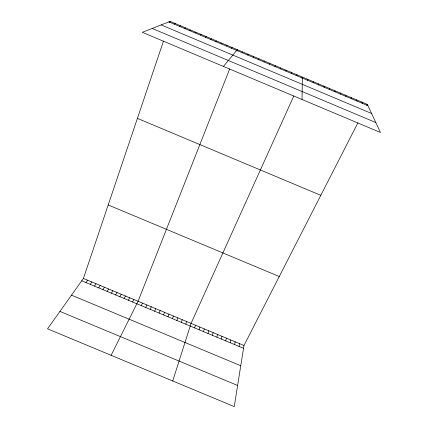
<?xml version="1.0" encoding="UTF-8"?>
<svg xmlns="http://www.w3.org/2000/svg" width="428" height="428" viewBox="0 0 428 428"><rect width="100%" height="100%" fill="white"/><g stroke="black" fill="none" stroke-linecap="round" stroke-linejoin="round"><path stroke-width="0.64" d="M302.029 99.489L302.355 77.056L301.858 78.163M296.872 75.756L296.936 74.777M291.404 73.45L291.516 72.493M357.894 122.847L243.981 345.482L234.255 406.6L47.529 328.816L83.401 278.462L163.491 41.072M239.091 346.455L239.573 343.641M285.931 71.15L286.097 70.213M234.651 344.604L235.165 341.801M230.205 342.748L230.756 339.96M225.765 340.897L226.348 338.12M221.324 339.04L221.939 336.28M280.458 68.849L280.677 67.929M216.878 337.189L217.526 334.439M212.438 335.333L213.117 332.599M207.992 333.476L208.709 330.758M203.546 331.625L204.295 328.918M199.1 329.769L199.881 327.078M274.99 66.543L275.252 65.65M194.654 327.912L195.473 325.237M172.73 380.974L191.059 323.397L293.838 95.904M185.763 324.199L186.645 321.551M169.734 22.556L170.125 21.4L367.326 104.405L380.471 132.482L142.321 32.309L170.125 21.4M181.317 322.348L182.232 319.711M269.517 64.243L269.833 63.365M176.871 320.492L177.818 317.87M172.42 318.635L173.404 316.025M167.974 316.779L168.985 314.184M229.686 68.919L138.067 301.28L111.109 355.304M236.834 50.793L237.278 49.664L223.443 66.436M163.523 314.922L164.571 312.338M159.077 313.066L160.158 310.498M264.044 61.937L264.408 61.081M154.626 311.21L155.739 308.652M150.174 309.348L151.325 306.812M145.723 307.491L146.906 304.966M141.272 305.635L142.487 303.126M258.566 59.631L258.983 58.802M366.775 105.486L367.326 104.405M132.589 302.013L133.868 299.525M128.352 300.242L129.663 297.77M124.12 298.476L125.458 296.015M119.883 296.706L121.258 294.261M253.092 57.331L253.558 56.517M115.646 294.94L117.053 292.506M111.408 293.175L112.848 290.751M107.171 291.404L108.642 288.996M102.934 289.638L104.437 287.242M98.697 287.867L100.232 285.487M247.614 55.025L248.133 54.233M94.46 286.097L96.022 283.732M90.222 284.331L91.817 281.977M85.985 282.56L87.612 280.222M242.141 52.719L242.708 51.949M231.452 48.22L232.12 47.492M226.241 46.026L226.958 45.32M221.03 43.833L221.795 43.148M215.819 41.639L216.627 40.976M210.608 39.446L211.464 38.798M205.397 37.252L206.301 36.626M200.181 35.059L201.133 34.454M194.965 32.865L195.965 32.277M189.754 30.672L190.802 30.104M184.538 28.473L185.634 27.927M179.321 26.279L180.466 25.75M174.105 24.08L175.293 23.577M83.401 278.462L243.981 345.482M81.743 280.795L243.532 348.306M71.508 295.16L240.755 365.747M59.931 311.413L237.615 385.478M137.409 118.379L320.807 195.323M108.198 204.959L279.265 276.525M168.883 21.887L367.914 105.657M161.142 24.926L371.574 113.479M152.17 28.446L375.816 122.536M361.917 102.126L362.452 103.357M356.508 99.847L356.995 101.062M351.094 97.568L351.532 98.761M345.68 95.294L346.07 96.461M340.271 93.015L340.602 94.16M334.856 90.736L335.14 91.859M329.437 88.457L329.678 89.559M324.023 86.178L324.21 87.264M318.609 83.899L318.742 84.958M313.189 81.614L313.275 82.657M307.775 79.335L307.807 80.357"/></g></svg>
